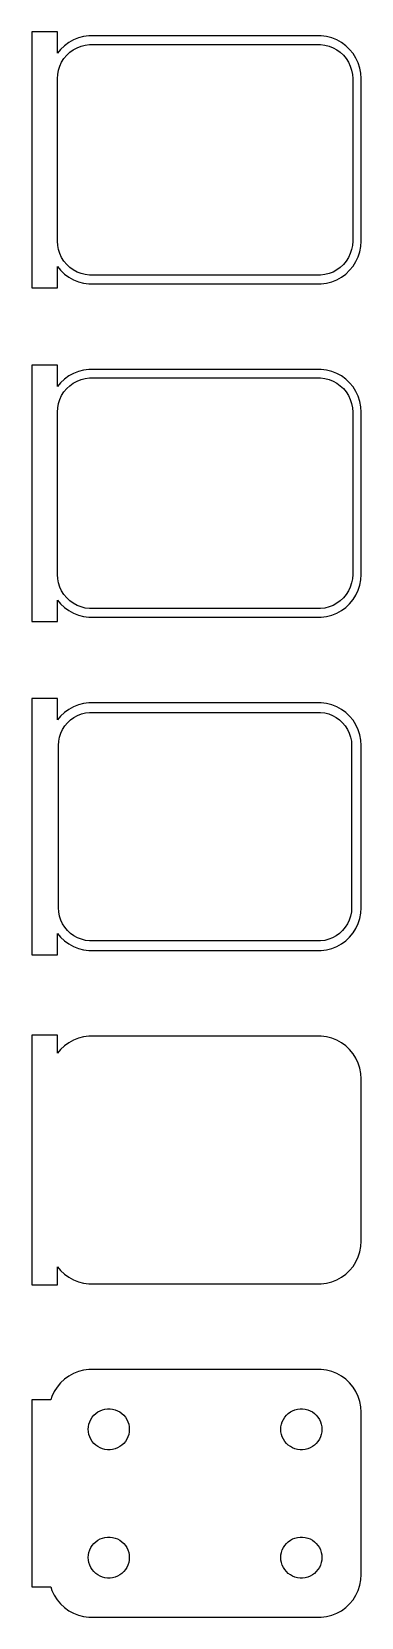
# Model space of a CAD drawing. Header units: metres. Extents: x -20 to 18, y 142 to 327.
import ezdxf

# ---------------------------------------------------------------- set-up
doc = ezdxf.new("R2010")
doc.units = ezdxf.units.M

msp = doc.modelspace()

# ---------------------------------------------------------------- linework, layer by layer
for p, q in [((-17.25, 326.99), (-20.25, 326.99)), ((-20.25, 326.99), (-20.25, 297.01)), ((-17.25, 324.493), (-17.25, 326.99)), ((-13.5639, 326.49), (-14.1869, 326.411)), ((13.5639, 326.49), (-13.5639, 326.49)), ((14.1869, 326.411), (13.5639, 326.49)), ((-16.8948, 324.923), (-17.25, 324.493)), ((-16.4371, 325.353), (-16.8948, 324.923)), ((-15.9291, 325.722), (-16.4371, 325.353)), ((-15.3789, 326.024), (-15.9291, 325.722)), ((-15.7997, 324.582), (-15.3933, 324.877)), ((-15.3933, 324.877), (-14.9531, 325.119)), ((-14.7951, 326.255), (-15.3789, 326.024)), ((-14.9531, 325.119), (-14.4861, 325.304)), ((-14.1869, 326.411), (-14.7951, 326.255)), ((-14.4861, 325.304), (-13.9995, 325.429)), ((-13.9995, 325.429), (-13.5012, 325.492)), ((-13.5012, 325.492), (13.5012, 325.492)), ((13.5012, 325.492), (13.9995, 325.429)), ((13.9995, 325.429), (14.4861, 325.304)), ((14.7951, 326.255), (14.1869, 326.411)), ((14.4861, 325.304), (14.9531, 325.119)), ((15.3789, 326.024), (14.7951, 326.255)), ((14.9531, 325.119), (15.3933, 324.877)), ((15.9291, 325.722), (15.3789, 326.024)), ((15.3933, 324.877), (15.7997, 324.582)), ((16.4371, 325.353), (15.9291, 325.722)), ((16.8948, 324.923), (16.4371, 325.353)), ((17.2951, 324.439), (16.8948, 324.923)), ((-17.1243, 322.495), (-16.9691, 322.972)), ((-16.9691, 322.972), (-16.7552, 323.427)), ((-16.7552, 323.427), (-16.4861, 323.851)), ((-16.4861, 323.851), (-16.1659, 324.238)), ((-16.1659, 324.238), (-15.7997, 324.582)), ((15.7997, 324.582), (16.1659, 324.238)), ((16.1659, 324.238), (16.4861, 323.851)), ((16.4861, 323.851), (16.7552, 323.427)), ((16.7552, 323.427), (16.9691, 322.972)), ((16.9691, 322.972), (17.1243, 322.495)), ((17.6315, 323.909), (17.2951, 324.439)), ((17.8989, 323.341), (17.6315, 323.909)), ((18.0929, 322.743), (17.8989, 323.341)), ((18.2106, 322.127), (18.0929, 322.743)), ((-17.25, 321.5), (-17.2184, 322.001)), ((-17.25, 302.5), (-17.25, 321.5)), ((-17.2184, 322.001), (-17.1243, 322.495)), ((17.1243, 322.495), (17.2184, 322.001)), ((17.2184, 322.001), (17.25, 321.5)), ((17.25, 321.5), (17.25, 302.5)), ((18.25, 321.5), (18.2106, 322.127)), ((18.25, 302.5), (18.25, 321.5)), ((-17.2184, 301.999), (-17.25, 302.5)), ((17.25, 302.5), (17.2184, 301.999)), ((18.2106, 301.873), (18.25, 302.5)), ((-17.1243, 301.505), (-17.2184, 301.999)), ((-16.9691, 301.028), (-17.1243, 301.505)), ((-16.7552, 300.573), (-16.9691, 301.028)), ((-16.4861, 300.149), (-16.7552, 300.573)), ((16.7552, 300.573), (16.4861, 300.149)), ((16.9691, 301.028), (16.7552, 300.573)), ((17.1243, 301.505), (16.9691, 301.028)), ((17.2184, 301.999), (17.1243, 301.505)), ((17.6315, 300.091), (17.8989, 300.659)), ((17.8989, 300.659), (18.0929, 301.257)), ((18.0929, 301.257), (18.2106, 301.873)), ((-17.25, 299.507), (-16.8948, 299.077)), ((-17.25, 297.01), (-17.25, 299.507)), ((-16.8948, 299.077), (-16.4371, 298.647)), ((-16.1659, 299.762), (-16.4861, 300.149)), ((-16.4371, 298.647), (-15.9291, 298.278)), ((-15.7997, 299.418), (-16.1659, 299.762)), ((-15.3933, 299.123), (-15.7997, 299.418)), ((-14.9531, 298.881), (-15.3933, 299.123)), ((-14.4861, 298.696), (-14.9531, 298.881)), ((-13.9995, 298.571), (-14.4861, 298.696)), ((14.4861, 298.696), (13.9995, 298.571)), ((14.9531, 298.881), (14.4861, 298.696)), ((15.3933, 299.123), (14.9531, 298.881)), ((15.7997, 299.418), (15.3933, 299.123)), ((16.1659, 299.762), (15.7997, 299.418)), ((15.9291, 298.278), (16.4371, 298.647)), ((16.4861, 300.149), (16.1659, 299.762)), ((16.4371, 298.647), (16.8948, 299.077)), ((16.8948, 299.077), (17.2951, 299.561)), ((17.2951, 299.561), (17.6315, 300.091)), ((-20.25, 297.01), (-17.25, 297.01)), ((-15.9291, 298.278), (-15.3789, 297.976)), ((-15.3789, 297.976), (-14.7951, 297.745)), ((-14.7951, 297.745), (-14.1869, 297.589)), ((-14.1869, 297.589), (-13.5639, 297.51)), ((-13.5012, 298.508), (-13.9995, 298.571)), ((-13.5639, 297.51), (13.5639, 297.51)), ((13.5012, 298.508), (-13.5012, 298.508)), ((13.9995, 298.571), (13.5012, 298.508)), ((13.5639, 297.51), (14.1869, 297.589)), ((14.1869, 297.589), (14.7951, 297.745)), ((14.7951, 297.745), (15.3789, 297.976)), ((15.3789, 297.976), (15.9291, 298.278)), ((-17.25, 287.99), (-20.25, 287.99)), ((-20.25, 287.99), (-20.25, 258.01)), ((-17.25, 285.493), (-17.25, 287.99)), ((-16.8948, 285.923), (-17.25, 285.493)), ((-16.4371, 286.353), (-16.8948, 285.923)), ((-15.9291, 286.722), (-16.4371, 286.353)), ((-15.3789, 287.024), (-15.9291, 286.722)), ((-15.7997, 285.582), (-15.3933, 285.877)), ((-15.3933, 285.877), (-14.9531, 286.119)), ((-14.7951, 287.255), (-15.3789, 287.024)), ((-14.9531, 286.119), (-14.4861, 286.304)), ((-14.1869, 287.411), (-14.7951, 287.255)), ((-14.4861, 286.304), (-13.9995, 286.429)), ((-13.5639, 287.49), (-14.1869, 287.411)), ((-13.9995, 286.429), (-13.5012, 286.492)), ((13.5639, 287.49), (-13.5639, 287.49)), ((-13.5012, 286.492), (13.5012, 286.492)), ((13.5012, 286.492), (13.9995, 286.429)), ((14.1869, 287.411), (13.5639, 287.49)), ((13.9995, 286.429), (14.4861, 286.304)), ((14.7951, 287.255), (14.1869, 287.411)), ((14.4861, 286.304), (14.9531, 286.119)), ((15.3789, 287.024), (14.7951, 287.255)), ((14.9531, 286.119), (15.3933, 285.877)), ((15.9291, 286.722), (15.3789, 287.024)), ((15.3933, 285.877), (15.7997, 285.582)), ((16.4371, 286.353), (15.9291, 286.722)), ((16.8948, 285.923), (16.4371, 286.353)), ((17.2951, 285.439), (16.8948, 285.923)), ((-17.1243, 283.495), (-16.9691, 283.972)), ((-16.9691, 283.972), (-16.7552, 284.427)), ((-16.7552, 284.427), (-16.4861, 284.851)), ((-16.4861, 284.851), (-16.1659, 285.238)), ((-16.1659, 285.238), (-15.7997, 285.582)), ((15.7997, 285.582), (16.1659, 285.238)), ((16.1659, 285.238), (16.4861, 284.851)), ((16.4861, 284.851), (16.7552, 284.427)), ((16.7552, 284.427), (16.9691, 283.972)), ((16.9691, 283.972), (17.1243, 283.495)), ((17.6315, 284.909), (17.2951, 285.439)), ((17.8989, 284.341), (17.6315, 284.909)), ((18.0929, 283.743), (17.8989, 284.341)), ((-17.25, 282.5), (-17.2184, 283.001)), ((-17.25, 263.5), (-17.25, 282.5)), ((-17.2184, 283.001), (-17.1243, 283.495)), ((17.1243, 283.495), (17.2184, 283.001)), ((17.2184, 283.001), (17.25, 282.5)), ((17.25, 282.5), (17.25, 263.5)), ((18.2106, 283.127), (18.0929, 283.743)), ((18.25, 282.5), (18.2106, 283.127)), ((18.25, 263.5), (18.25, 282.5)), ((-17.2184, 262.999), (-17.25, 263.5)), ((17.25, 263.5), (17.2184, 262.999)), ((18.2106, 262.873), (18.25, 263.5)), ((-17.1243, 262.505), (-17.2184, 262.999)), ((-16.9691, 262.028), (-17.1243, 262.505)), ((-16.7552, 261.573), (-16.9691, 262.028)), ((-16.4861, 261.149), (-16.7552, 261.573)), ((16.7552, 261.573), (16.4861, 261.149)), ((16.9691, 262.028), (16.7552, 261.573)), ((17.1243, 262.505), (16.9691, 262.028)), ((17.2184, 262.999), (17.1243, 262.505)), ((17.6315, 261.091), (17.8989, 261.659)), ((17.8989, 261.659), (18.0929, 262.257)), ((18.0929, 262.257), (18.2106, 262.873)), ((-17.25, 260.507), (-16.8948, 260.077)), ((-17.25, 258.01), (-17.25, 260.507)), ((-16.8948, 260.077), (-16.4371, 259.647)), ((-16.1659, 260.762), (-16.4861, 261.149)), ((-15.7997, 260.418), (-16.1659, 260.762)), ((-15.3933, 260.123), (-15.7997, 260.418)), ((-14.9531, 259.881), (-15.3933, 260.123)), ((-14.4861, 259.696), (-14.9531, 259.881)), ((-13.9995, 259.571), (-14.4861, 259.696)), ((14.4861, 259.696), (13.9995, 259.571)), ((14.9531, 259.881), (14.4861, 259.696)), ((15.3933, 260.123), (14.9531, 259.881)), ((15.7997, 260.418), (15.3933, 260.123)), ((16.1659, 260.762), (15.7997, 260.418)), ((16.4861, 261.149), (16.1659, 260.762)), ((16.4371, 259.647), (16.8948, 260.077)), ((16.8948, 260.077), (17.2951, 260.561)), ((17.2951, 260.561), (17.6315, 261.091)), ((-20.25, 258.01), (-17.25, 258.01)), ((-16.4371, 259.647), (-15.9291, 259.278)), ((-15.9291, 259.278), (-15.3789, 258.976)), ((-15.3789, 258.976), (-14.7951, 258.745)), ((-14.7951, 258.745), (-14.1869, 258.589)), ((-14.1869, 258.589), (-13.5639, 258.51)), ((-13.5012, 259.508), (-13.9995, 259.571)), ((-13.5639, 258.51), (13.5639, 258.51)), ((13.5012, 259.508), (-13.5012, 259.508)), ((13.9995, 259.571), (13.5012, 259.508)), ((13.5639, 258.51), (14.1869, 258.589)), ((14.1869, 258.589), (14.7951, 258.745)), ((14.7951, 258.745), (15.3789, 258.976)), ((15.3789, 258.976), (15.9291, 259.278)), ((15.9291, 259.278), (16.4371, 259.647)), ((-17.25, 248.99), (-20.25, 248.99)), ((-20.25, 248.99), (-20.25, 219.01)), ((-17.25, 246.493), (-17.25, 248.99)), ((-16.8948, 246.923), (-17.25, 246.493)), ((-16.4371, 247.353), (-16.8948, 246.923)), ((-15.9291, 247.722), (-16.4371, 247.353)), ((-15.3789, 248.024), (-15.9291, 247.722)), ((-15.7185, 246.484), (-15.3251, 246.77)), ((-14.7951, 248.255), (-15.3789, 248.024)), ((-15.3251, 246.77), (-14.8989, 247.004)), ((-14.8989, 247.004), (-14.4467, 247.183)), ((-14.1869, 248.411), (-14.7951, 248.255)), ((-14.4467, 247.183), (-13.9756, 247.304)), ((-13.5639, 248.49), (-14.1869, 248.411)), ((-13.9756, 247.304), (-13.4932, 247.365)), ((13.5639, 248.49), (-13.5639, 248.49)), ((-13.4932, 247.365), (13.4932, 247.365)), ((13.4932, 247.365), (13.9756, 247.304)), ((14.1869, 248.411), (13.5639, 248.49)), ((13.9756, 247.304), (14.4467, 247.183)), ((14.7951, 248.255), (14.1869, 248.411)), ((14.4467, 247.183), (14.8989, 247.004)), ((15.3789, 248.024), (14.7951, 248.255)), ((14.8989, 247.004), (15.3251, 246.77)), ((15.3251, 246.77), (15.7185, 246.484)), ((15.9291, 247.722), (15.3789, 248.024)), ((16.4371, 247.353), (15.9291, 247.722)), ((16.8948, 246.923), (16.4371, 247.353)), ((17.2951, 246.439), (16.8948, 246.923)), ((-17.001, 244.463), (-16.8507, 244.926)), ((-16.8507, 244.926), (-16.6436, 245.366)), ((-16.6436, 245.366), (-16.383, 245.776)), ((-16.383, 245.776), (-16.073, 246.151)), ((-16.073, 246.151), (-15.7185, 246.484)), ((15.7185, 246.484), (16.073, 246.151)), ((16.073, 246.151), (16.383, 245.776)), ((16.383, 245.776), (16.6436, 245.366)), ((16.6436, 245.366), (16.8507, 244.926)), ((16.8507, 244.926), (17.001, 244.463)), ((17.6315, 245.909), (17.2951, 246.439)), ((17.8989, 245.341), (17.6315, 245.909)), ((18.0929, 244.743), (17.8989, 245.341)), ((-17.1226, 243.5), (-17.0921, 243.985)), ((-17.1226, 224.5), (-17.1226, 243.5)), ((-17.0921, 243.985), (-17.001, 244.463)), ((17.001, 244.463), (17.0921, 243.985)), ((17.0921, 243.985), (17.1226, 243.5)), ((17.1226, 243.5), (17.1226, 224.5)), ((18.2106, 244.127), (18.0929, 244.743)), ((18.25, 243.5), (18.2106, 244.127)), ((18.25, 224.5), (18.25, 243.5)), ((-17.0921, 224.015), (-17.1226, 224.5)), ((17.1226, 224.5), (17.0921, 224.015)), ((18.2106, 223.873), (18.25, 224.5)), ((-17.001, 223.537), (-17.0921, 224.015)), ((-16.8507, 223.074), (-17.001, 223.537)), ((-16.6436, 222.634), (-16.8507, 223.074)), ((-16.383, 222.224), (-16.6436, 222.634)), ((16.6436, 222.634), (16.383, 222.224)), ((16.8507, 223.074), (16.6436, 222.634)), ((17.001, 223.537), (16.8507, 223.074)), ((17.0921, 224.015), (17.001, 223.537)), ((17.6315, 222.091), (17.8989, 222.659)), ((17.8989, 222.659), (18.0929, 223.257)), ((18.0929, 223.257), (18.2106, 223.873)), ((-17.25, 221.507), (-16.8948, 221.077)), ((-17.25, 219.01), (-17.25, 221.507)), ((-16.8948, 221.077), (-16.4371, 220.647)), ((-16.073, 221.849), (-16.383, 222.224)), ((-15.7185, 221.516), (-16.073, 221.849)), ((-15.3251, 221.23), (-15.7185, 221.516)), ((-14.8989, 220.996), (-15.3251, 221.23)), ((-14.4467, 220.817), (-14.8989, 220.996)), ((-13.9756, 220.696), (-14.4467, 220.817)), ((14.4467, 220.817), (13.9756, 220.696)), ((14.8989, 220.996), (14.4467, 220.817)), ((15.3251, 221.23), (14.8989, 220.996)), ((15.7185, 221.516), (15.3251, 221.23)), ((16.073, 221.849), (15.7185, 221.516)), ((16.383, 222.224), (16.073, 221.849)), ((16.4371, 220.647), (16.8948, 221.077)), ((16.8948, 221.077), (17.2951, 221.561)), ((17.2951, 221.561), (17.6315, 222.091)), ((-20.25, 219.01), (-17.25, 219.01)), ((-16.4371, 220.647), (-15.9291, 220.278)), ((-15.9291, 220.278), (-15.3789, 219.976)), ((-15.3789, 219.976), (-14.7951, 219.745)), ((-14.7951, 219.745), (-14.1869, 219.589)), ((-14.1869, 219.589), (-13.5639, 219.51)), ((-13.4932, 220.635), (-13.9756, 220.696)), ((-13.5639, 219.51), (13.5639, 219.51)), ((13.4932, 220.635), (-13.4932, 220.635)), ((13.9756, 220.696), (13.4932, 220.635)), ((13.5639, 219.51), (14.1869, 219.589)), ((14.1869, 219.589), (14.7951, 219.745)), ((14.7951, 219.745), (15.3789, 219.976)), ((15.3789, 219.976), (15.9291, 220.278)), ((15.9291, 220.278), (16.4371, 220.647)), ((-17.25, 209.615), (-20.25, 209.615)), ((-20.25, 209.615), (-20.25, 180.385)), ((-17.25, 207.493), (-17.25, 209.615)), ((-16.8948, 207.923), (-17.25, 207.493)), ((-16.4371, 208.353), (-16.8948, 207.923)), ((-15.9291, 208.722), (-16.4371, 208.353)), ((-15.3789, 209.024), (-15.9291, 208.722)), ((-14.7951, 209.255), (-15.3789, 209.024)), ((-14.1869, 209.411), (-14.7951, 209.255)), ((-13.5639, 209.49), (-14.1869, 209.411)), ((13.5639, 209.49), (-13.5639, 209.49)), ((14.1869, 209.411), (13.5639, 209.49)), ((14.7951, 209.255), (14.1869, 209.411)), ((15.3789, 209.024), (14.7951, 209.255)), ((15.9291, 208.722), (15.3789, 209.024)), ((16.4371, 208.353), (15.9291, 208.722)), ((16.8948, 207.923), (16.4371, 208.353)), ((17.2951, 207.439), (16.8948, 207.923)), ((17.6315, 206.909), (17.2951, 207.439)), ((17.8989, 206.341), (17.6315, 206.909)), ((18.0929, 205.743), (17.8989, 206.341)), ((18.2106, 205.127), (18.0929, 205.743)), ((18.25, 204.5), (18.2106, 205.127)), ((18.25, 185.5), (18.25, 204.5)), ((18.2106, 184.873), (18.25, 185.5)), ((17.6315, 183.091), (17.8989, 183.659)), ((17.8989, 183.659), (18.0929, 184.257)), ((18.0929, 184.257), (18.2106, 184.873)), ((-17.25, 182.507), (-16.8948, 182.077)), ((-17.25, 180.385), (-17.25, 182.507)), ((-16.8948, 182.077), (-16.4371, 181.647)), ((16.4371, 181.647), (16.8948, 182.077)), ((16.8948, 182.077), (17.2951, 182.561)), ((17.2951, 182.561), (17.6315, 183.091)), ((-20.25, 180.385), (-17.25, 180.385)), ((-16.4371, 181.647), (-15.9291, 181.278)), ((-15.9291, 181.278), (-15.3789, 180.976)), ((-15.3789, 180.976), (-14.7951, 180.745)), ((-14.7951, 180.745), (-14.1869, 180.589)), ((-14.1869, 180.589), (-13.5639, 180.51)), ((-13.5639, 180.51), (13.5639, 180.51)), ((13.5639, 180.51), (14.1869, 180.589)), ((14.1869, 180.589), (14.7951, 180.745)), ((14.7951, 180.745), (15.3789, 180.976)), ((15.3789, 180.976), (15.9291, 181.278)), ((15.9291, 181.278), (16.4371, 181.647)), ((-16.8948, 168.923), (-17.2951, 168.439)), ((-16.4371, 169.353), (-16.8948, 168.923)), ((-15.9291, 169.722), (-16.4371, 169.353)), ((-15.3789, 170.024), (-15.9291, 169.722)), ((-14.7951, 170.255), (-15.3789, 170.024)), ((-14.1869, 170.411), (-14.7951, 170.255)), ((-13.5639, 170.49), (-14.1869, 170.411)), ((13.5639, 170.49), (-13.5639, 170.49)), ((14.1869, 170.411), (13.5639, 170.49)), ((14.7951, 170.255), (14.1869, 170.411)), ((15.3789, 170.024), (14.7951, 170.255)), ((15.9291, 169.722), (15.3789, 170.024)), ((16.4371, 169.353), (15.9291, 169.722)), ((16.8948, 168.923), (16.4371, 169.353)), ((17.2951, 168.439), (16.8948, 168.923)), ((-18.0277, 166.944), (-20.25, 166.944)), ((-20.25, 166.944), (-20.25, 145.056)), ((-17.8989, 167.341), (-18.0277, 166.944)), ((-17.6315, 167.909), (-17.8989, 167.341)), ((-17.2951, 168.439), (-17.6315, 167.909)), ((17.6315, 167.909), (17.2951, 168.439)), ((17.8989, 167.341), (17.6315, 167.909)), ((18.0929, 166.743), (17.8989, 167.341)), ((-13.1916, 164.911), (-12.9995, 165.143)), ((-12.9995, 165.143), (-12.7798, 165.349)), ((-12.7798, 165.349), (-12.536, 165.526)), ((-12.536, 165.526), (-12.2719, 165.672)), ((-12.2719, 165.672), (-11.9916, 165.783)), ((-11.9916, 165.783), (-11.6997, 165.857)), ((-11.6997, 165.857), (-11.4007, 165.895)), ((-11.4007, 165.895), (-11.0993, 165.895)), ((-11.0993, 165.895), (-10.8003, 165.857)), ((-10.8003, 165.857), (-10.5083, 165.783)), ((-10.5083, 165.783), (-10.2281, 165.672)), ((-10.2281, 165.672), (-9.964, 165.526)), ((-9.964, 165.526), (-9.72017, 165.349)), ((-9.72017, 165.349), (-9.50047, 165.143)), ((-9.50047, 165.143), (-9.30835, 164.911)), ((9.30835, 164.911), (9.50047, 165.143)), ((9.50047, 165.143), (9.72017, 165.349)), ((9.72017, 165.349), (9.964, 165.526)), ((9.964, 165.526), (10.2281, 165.672)), ((10.2281, 165.672), (10.5083, 165.783)), ((10.5083, 165.783), (10.8003, 165.857)), ((10.8003, 165.857), (11.0993, 165.895)), ((11.0993, 165.895), (11.4007, 165.895)), ((11.4007, 165.895), (11.6997, 165.857)), ((11.6997, 165.857), (11.9916, 165.783)), ((11.9916, 165.783), (12.2719, 165.672)), ((12.2719, 165.672), (12.536, 165.526)), ((12.536, 165.526), (12.7798, 165.349)), ((12.7798, 165.349), (12.9995, 165.143)), ((12.9995, 165.143), (13.1916, 164.911)), ((18.2106, 166.127), (18.0929, 166.743)), ((18.25, 165.5), (18.2106, 166.127)), ((18.25, 146.5), (18.25, 165.5)), ((-13.65, 163.5), (-13.6311, 163.801)), ((-13.6311, 163.199), (-13.65, 163.5)), ((-13.6311, 163.801), (-13.5746, 164.097)), ((-13.5746, 164.097), (-13.4815, 164.383)), ((-13.4815, 164.383), (-13.3531, 164.656)), ((-13.3531, 164.656), (-13.1916, 164.911)), ((-9.30835, 164.911), (-9.14685, 164.656)), ((-9.14685, 164.656), (-9.01852, 164.383)), ((-9.01852, 164.383), (-8.9254, 164.097)), ((-8.9254, 164.097), (-8.86891, 163.801)), ((-8.86891, 163.801), (-8.84999, 163.5)), ((-8.84999, 163.5), (-8.86891, 163.199)), ((8.84999, 163.5), (8.86891, 163.801)), ((8.86891, 163.199), (8.84999, 163.5)), ((8.86891, 163.801), (8.9254, 164.097)), ((8.9254, 164.097), (9.01852, 164.383)), ((9.01852, 164.383), (9.14685, 164.656)), ((9.14685, 164.656), (9.30835, 164.911)), ((13.1916, 164.911), (13.3531, 164.656)), ((13.3531, 164.656), (13.4815, 164.383)), ((13.4815, 164.383), (13.5746, 164.097)), ((13.5746, 164.097), (13.6311, 163.801)), ((13.6311, 163.801), (13.65, 163.5)), ((13.65, 163.5), (13.6311, 163.199)), ((-13.5746, 162.903), (-13.6311, 163.199)), ((-13.4815, 162.617), (-13.5746, 162.903)), ((-13.3531, 162.344), (-13.4815, 162.617)), ((-13.1916, 162.089), (-13.3531, 162.344)), ((-12.9995, 161.857), (-13.1916, 162.089)), ((-12.7798, 161.651), (-12.9995, 161.857)), ((-12.536, 161.474), (-12.7798, 161.651)), ((-12.2719, 161.328), (-12.536, 161.474)), ((-9.964, 161.474), (-10.2281, 161.328)), ((-9.72017, 161.651), (-9.964, 161.474)), ((-9.50047, 161.857), (-9.72017, 161.651)), ((-9.30835, 162.089), (-9.50047, 161.857)), ((-9.14685, 162.344), (-9.30835, 162.089)), ((-9.01852, 162.617), (-9.14685, 162.344)), ((-8.9254, 162.903), (-9.01852, 162.617)), ((-8.86891, 163.199), (-8.9254, 162.903)), ((8.9254, 162.903), (8.86891, 163.199)), ((9.01852, 162.617), (8.9254, 162.903)), ((9.14685, 162.344), (9.01852, 162.617)), ((9.30835, 162.089), (9.14685, 162.344)), ((9.50047, 161.857), (9.30835, 162.089)), ((9.72017, 161.651), (9.50047, 161.857)), ((9.964, 161.474), (9.72017, 161.651)), ((10.2281, 161.328), (9.964, 161.474)), ((12.536, 161.474), (12.2719, 161.328)), ((12.7798, 161.651), (12.536, 161.474)), ((12.9995, 161.857), (12.7798, 161.651)), ((13.1916, 162.089), (12.9995, 161.857)), ((13.3531, 162.344), (13.1916, 162.089)), ((13.4815, 162.617), (13.3531, 162.344)), ((13.5746, 162.903), (13.4815, 162.617)), ((13.6311, 163.199), (13.5746, 162.903)), ((-11.9916, 161.217), (-12.2719, 161.328)), ((-11.6997, 161.143), (-11.9916, 161.217)), ((-11.4007, 161.105), (-11.6997, 161.143)), ((-11.0993, 161.105), (-11.4007, 161.105)), ((-10.8003, 161.143), (-11.0993, 161.105)), ((-10.5083, 161.217), (-10.8003, 161.143)), ((-10.2281, 161.328), (-10.5083, 161.217)), ((10.5083, 161.217), (10.2281, 161.328)), ((10.8003, 161.143), (10.5083, 161.217)), ((11.0993, 161.105), (10.8003, 161.143)), ((11.4007, 161.105), (11.0993, 161.105)), ((11.6997, 161.143), (11.4007, 161.105)), ((11.9916, 161.217), (11.6997, 161.143)), ((12.2719, 161.328), (11.9916, 161.217)), ((-12.9995, 150.143), (-12.7798, 150.349)), ((-12.7798, 150.349), (-12.536, 150.526)), ((-12.536, 150.526), (-12.2719, 150.672)), ((-12.2719, 150.672), (-11.9916, 150.783)), ((-11.9916, 150.783), (-11.6997, 150.857)), ((-11.6997, 150.857), (-11.4007, 150.895)), ((-11.4007, 150.895), (-11.0993, 150.895)), ((-11.0993, 150.895), (-10.8003, 150.857)), ((-10.8003, 150.857), (-10.5083, 150.783)), ((-10.5083, 150.783), (-10.2281, 150.672)), ((-10.2281, 150.672), (-9.964, 150.526)), ((-9.964, 150.526), (-9.72017, 150.349)), ((-9.72017, 150.349), (-9.50047, 150.143)), ((9.50047, 150.143), (9.72017, 150.349)), ((9.72017, 150.349), (9.964, 150.526)), ((9.964, 150.526), (10.2281, 150.672)), ((10.2281, 150.672), (10.5083, 150.783)), ((10.5083, 150.783), (10.8003, 150.857)), ((10.8003, 150.857), (11.0993, 150.895)), ((11.0993, 150.895), (11.4007, 150.895)), ((11.4007, 150.895), (11.6997, 150.857)), ((11.6997, 150.857), (11.9916, 150.783)), ((11.9916, 150.783), (12.2719, 150.672)), ((12.2719, 150.672), (12.536, 150.526)), ((12.536, 150.526), (12.7798, 150.349)), ((12.7798, 150.349), (12.9995, 150.143)), ((-13.65, 148.5), (-13.6311, 148.801)), ((-13.6311, 148.199), (-13.65, 148.5)), ((-13.6311, 148.801), (-13.5746, 149.097)), ((-13.5746, 149.097), (-13.4815, 149.383)), ((-13.4815, 149.383), (-13.3531, 149.656)), ((-13.3531, 149.656), (-13.1916, 149.911)), ((-13.1916, 149.911), (-12.9995, 150.143)), ((-9.50047, 150.143), (-9.30835, 149.911)), ((-9.30835, 149.911), (-9.14685, 149.656)), ((-9.14685, 149.656), (-9.01852, 149.383)), ((-9.01852, 149.383), (-8.9254, 149.097)), ((-8.9254, 149.097), (-8.86891, 148.801)), ((-8.86891, 148.801), (-8.84999, 148.5)), ((-8.84999, 148.5), (-8.86891, 148.199)), ((8.84999, 148.5), (8.86891, 148.801)), ((8.86891, 148.199), (8.84999, 148.5)), ((8.86891, 148.801), (8.9254, 149.097)), ((8.9254, 149.097), (9.01852, 149.383)), ((9.01852, 149.383), (9.14685, 149.656)), ((9.14685, 149.656), (9.30835, 149.911)), ((9.30835, 149.911), (9.50047, 150.143)), ((12.9995, 150.143), (13.1916, 149.911)), ((13.1916, 149.911), (13.3531, 149.656)), ((13.3531, 149.656), (13.4815, 149.383)), ((13.4815, 149.383), (13.5746, 149.097)), ((13.5746, 149.097), (13.6311, 148.801)), ((13.6311, 148.801), (13.65, 148.5)), ((13.65, 148.5), (13.6311, 148.199)), ((-13.5746, 147.903), (-13.6311, 148.199)), ((-13.4815, 147.617), (-13.5746, 147.903)), ((-13.3531, 147.344), (-13.4815, 147.617)), ((-13.1916, 147.089), (-13.3531, 147.344)), ((-12.9995, 146.857), (-13.1916, 147.089)), ((-12.7798, 146.651), (-12.9995, 146.857)), ((-12.536, 146.474), (-12.7798, 146.651)), ((-9.72017, 146.651), (-9.964, 146.474)), ((-9.50047, 146.857), (-9.72017, 146.651)), ((-9.30835, 147.089), (-9.50047, 146.857)), ((-9.14685, 147.344), (-9.30835, 147.089)), ((-9.01852, 147.617), (-9.14685, 147.344)), ((-8.9254, 147.903), (-9.01852, 147.617)), ((-8.86891, 148.199), (-8.9254, 147.903)), ((8.9254, 147.903), (8.86891, 148.199)), ((9.01852, 147.617), (8.9254, 147.903)), ((9.14685, 147.344), (9.01852, 147.617)), ((9.30835, 147.089), (9.14685, 147.344)), ((9.50047, 146.857), (9.30835, 147.089)), ((9.72017, 146.651), (9.50047, 146.857)), ((9.964, 146.474), (9.72017, 146.651)), ((12.7798, 146.651), (12.536, 146.474)), ((12.9995, 146.857), (12.7798, 146.651)), ((13.1916, 147.089), (12.9995, 146.857)), ((13.3531, 147.344), (13.1916, 147.089)), ((13.4815, 147.617), (13.3531, 147.344)), ((13.5746, 147.903), (13.4815, 147.617)), ((13.6311, 148.199), (13.5746, 147.903)), ((-20.25, 145.056), (-18.0277, 145.056)), ((-18.0277, 145.056), (-17.8989, 144.659)), ((-12.2719, 146.328), (-12.536, 146.474)), ((-11.9916, 146.217), (-12.2719, 146.328)), ((-11.6997, 146.143), (-11.9916, 146.217)), ((-11.4007, 146.105), (-11.6997, 146.143)), ((-11.0993, 146.105), (-11.4007, 146.105)), ((-10.8003, 146.143), (-11.0993, 146.105)), ((-10.5083, 146.217), (-10.8003, 146.143)), ((-10.2281, 146.328), (-10.5083, 146.217)), ((-9.964, 146.474), (-10.2281, 146.328)), ((10.2281, 146.328), (9.964, 146.474)), ((10.5083, 146.217), (10.2281, 146.328)), ((10.8003, 146.143), (10.5083, 146.217)), ((11.0993, 146.105), (10.8003, 146.143)), ((11.4007, 146.105), (11.0993, 146.105)), ((11.6997, 146.143), (11.4007, 146.105)), ((11.9916, 146.217), (11.6997, 146.143)), ((12.2719, 146.328), (11.9916, 146.217)), ((12.536, 146.474), (12.2719, 146.328)), ((17.8989, 144.659), (18.0929, 145.257)), ((18.0929, 145.257), (18.2106, 145.873)), ((18.2106, 145.873), (18.25, 146.5)), ((-17.8989, 144.659), (-17.6315, 144.091)), ((-17.6315, 144.091), (-17.2951, 143.561)), ((-17.2951, 143.561), (-16.8948, 143.077)), ((-16.8948, 143.077), (-16.4371, 142.647)), ((16.4371, 142.647), (16.8948, 143.077)), ((16.8948, 143.077), (17.2951, 143.561)), ((17.2951, 143.561), (17.6315, 144.091)), ((17.6315, 144.091), (17.8989, 144.659)), ((-16.4371, 142.647), (-15.9291, 142.278)), ((-15.9291, 142.278), (-15.3789, 141.976)), ((-15.3789, 141.976), (-14.7951, 141.745)), ((-14.7951, 141.745), (-14.1869, 141.589)), ((-14.1869, 141.589), (-13.5639, 141.51)), ((-13.5639, 141.51), (13.5639, 141.51)), ((13.5639, 141.51), (14.1869, 141.589)), ((14.1869, 141.589), (14.7951, 141.745)), ((14.7951, 141.745), (15.3789, 141.976)), ((15.3789, 141.976), (15.9291, 142.278)), ((15.9291, 142.278), (16.4371, 142.647))]:
    msp.add_line(p, q)

doc.saveas('drawing.dxf')
